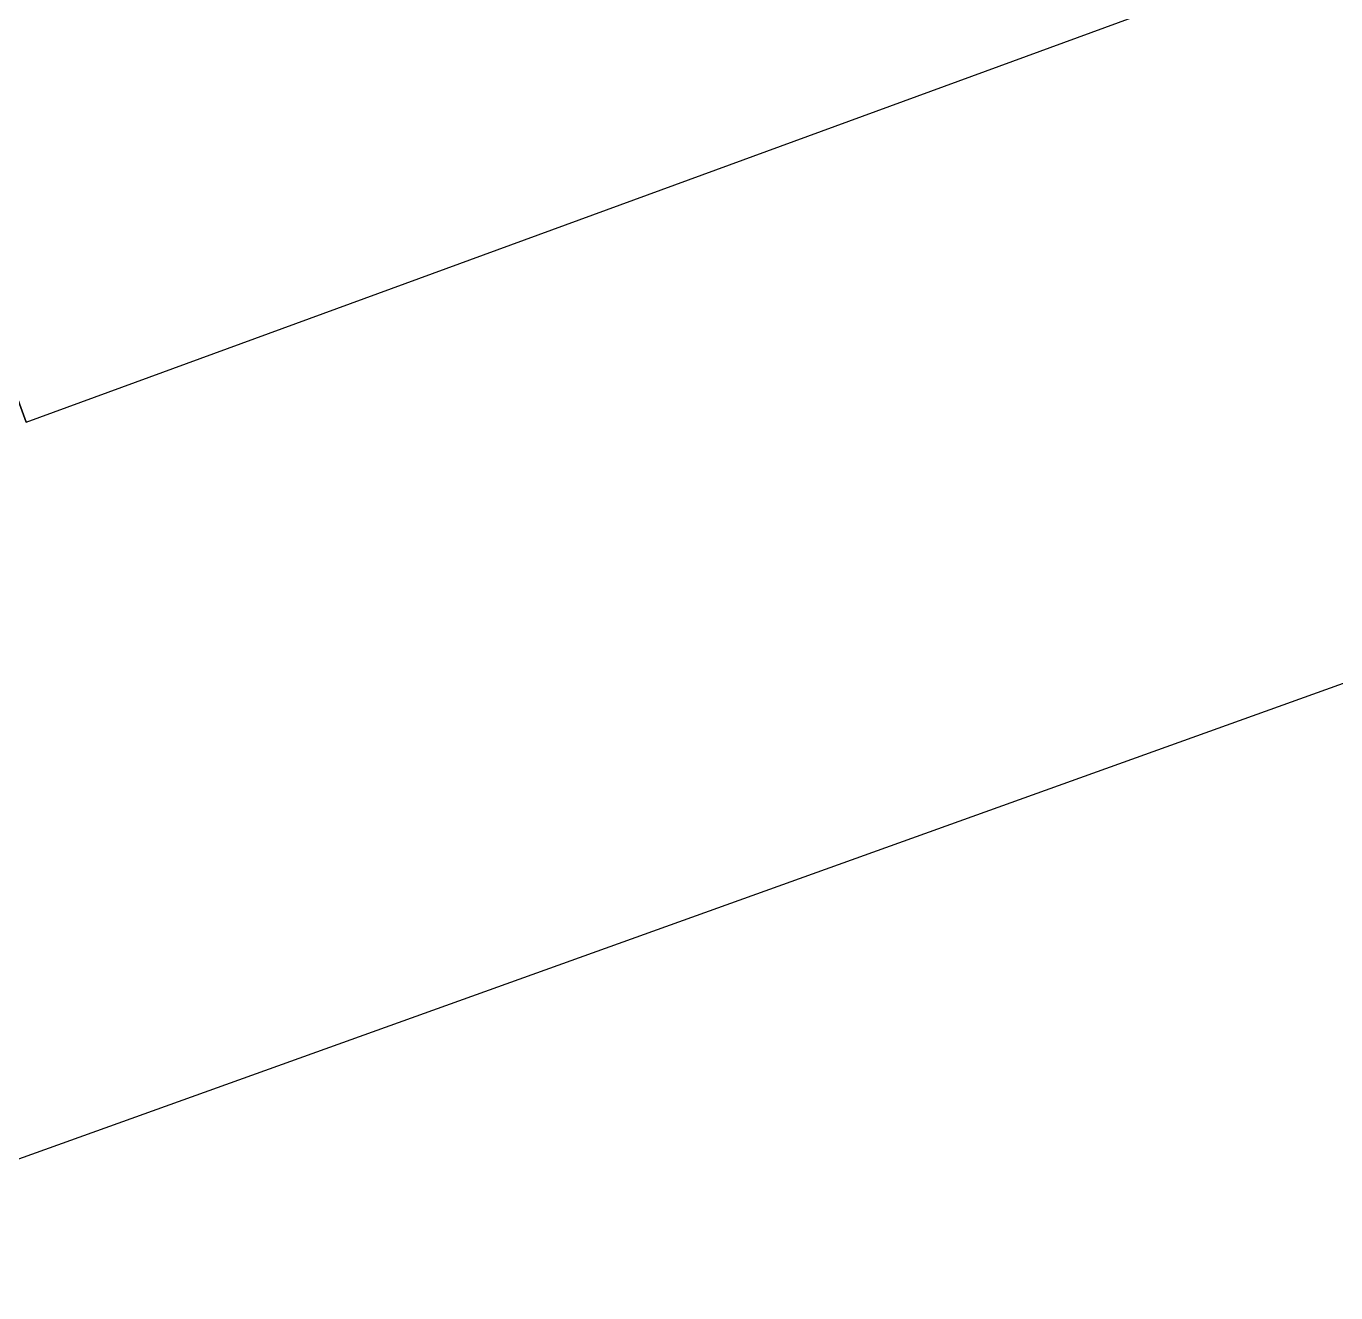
# Model space of a CAD drawing. Header units: centimetres. Extents: x -0.7 to 10.1, y 0 to 13.
# Drawn here: x 6.877 to 8.323, y 3.178 to 4.576 of the extents above; entities that cross this region are included whole.
import ezdxf

# ---------------------------------------------------------------- set-up
doc = ezdxf.new("R2010")
doc.units = ezdxf.units.CM
doc.header["$MEASUREMENT"] = 0
doc.layers.add('Phone Stand V7 v2_Sketch1', color=7, linetype='Continuous')
doc.layers.add('Phone Stand V7 v2_Sketch2', color=7, linetype='Continuous')

msp = doc.modelspace()

# ---------------------------------------------------------------- linework, layer by layer
at = {"layer": 'Phone Stand V7 v2_Sketch1'}
for p, q in [((3.7925, 12.5728), (6.8766, 4.1394)), ((6.8766, 4.1394), (8.296, 4.6585)), ((6.4566, 3.1784), (9.2648, 4.1863))]:
    msp.add_line(p, q, dxfattribs=at)
at = {"layer": 'Phone Stand V7 v2_Sketch2'}
for p, q in [((6.8766, 4.1394), (3.7925, 12.5728)), ((6.8766, 4.1394, 8), (6.8766, 4.1394))]:
    msp.add_line(p, q, dxfattribs=at)

doc.saveas('drawing.dxf')
